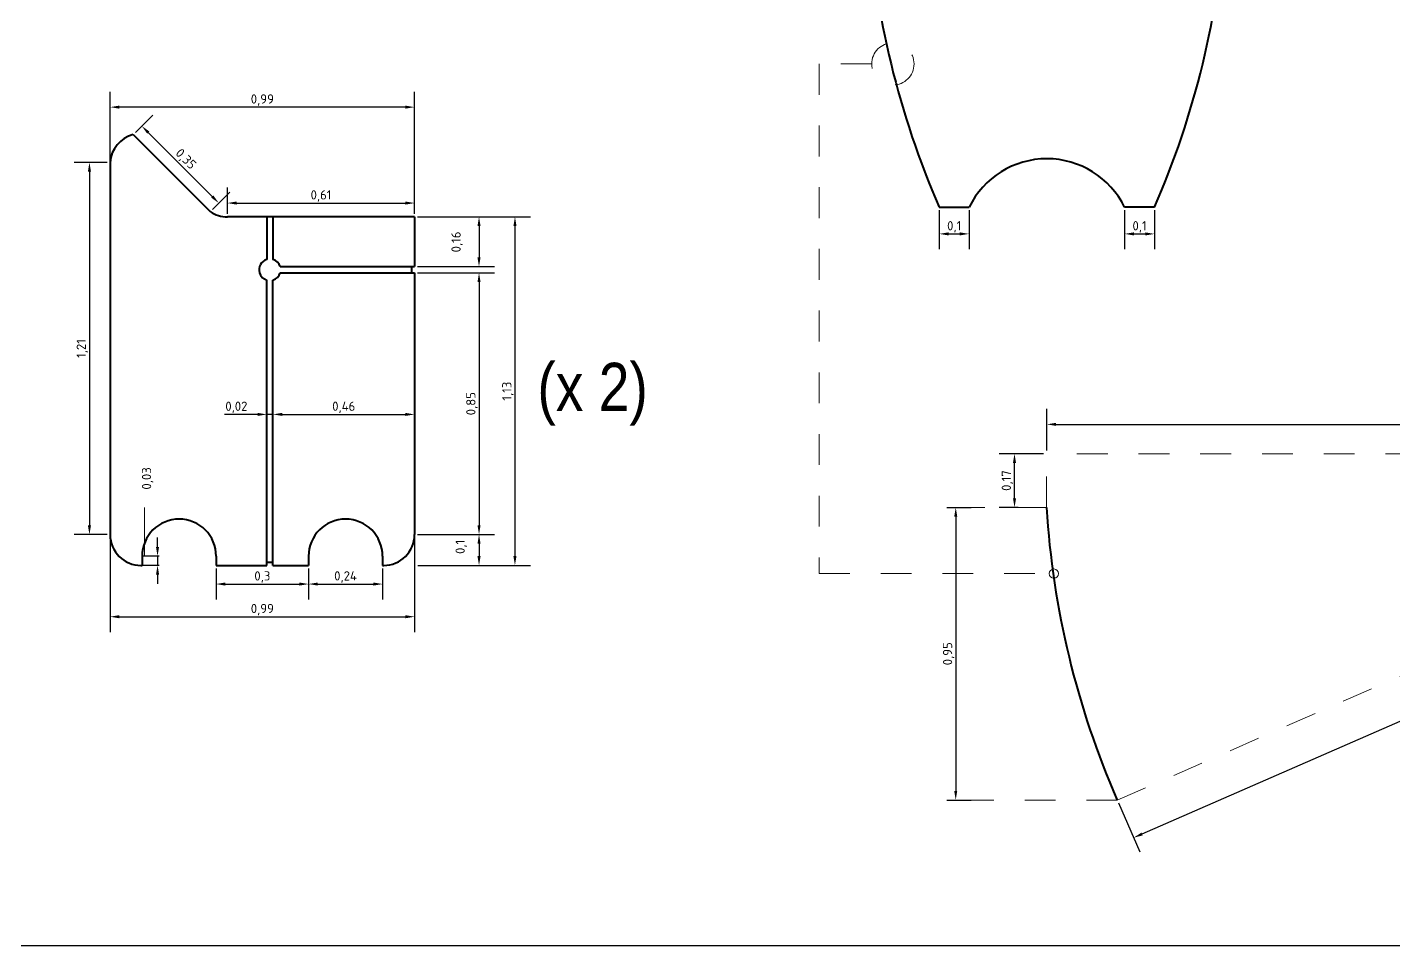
# Model space of a CAD drawing. Header units: millimetres. Extents: x 1077.9 to 1156.3, y 218.3 to 239.8.
# Drawn here: x 1148.218 to 1152.649, y 218.517 to 221.495 of the extents above; entities that cross this region are included whole.
import ezdxf

# ---------------------------------------------------------------- set-up
doc = ezdxf.new("R2010")
doc.units = ezdxf.units.MM
doc.header["$PDMODE"] = 34
doc.linetypes.add('HIDDEN2', pattern=[4.7625, 3.175, -1.5875])
doc.styles.get("Standard").update_dxf_attribs({"font": 'isocpeur.ttf'})
doc.dimstyles.new('ISO-25', dxfattribs={"dimtxt": 0.03, "dimasz": 0.03, "dimexe": 0.05, "dimexo": 0.01, "dimgap": 0.005, "dimtad": 1, "dimtxsty": 'Standard', "dimcen": 0.1, "dimadec": 0, "dimazin": 0, "dimtfac": 1, "dimtmove": 0, "dimatfit": 3, "dimfxl": 1, "dimarcsym": 0})

# ---------------------------------------------------------------- blocks, each defined once
blk = doc.blocks.new('*D101')
at = {"color": 0, "lineweight": -2, "transparency": 16777216}
for p, q in [((1151.5239, 220.1225), (1151.5239, 220.2575)), ((1154.3218, 220.1225), (1154.3218, 220.2575)), ((1151.5539, 220.2075), (1154.2918, 220.2075))]:
    blk.add_line(p, q, dxfattribs=at)
at = {"color": 0, "transparency": 16777216}
for points in [[(1151.5539, 220.2125), (1151.5539, 220.2025), (1151.5239, 220.2075)], [(1154.2918, 220.2125), (1154.2918, 220.2025), (1154.3218, 220.2075)]]:
    blk.add_solid(points, dxfattribs=at)
at = {"layer": 'Defpoints', "color": 0, "transparency": 16777216}
for p in [(1154.3218, 220.2075), (1151.5239, 220.1125), (1154.3218, 220.1125)]:
    blk.add_point(p, dxfattribs=at)
at = {"color": 0, "lineweight": 5, "transparency": 16777216, "insert": (1152.9228, 220.2305), "char_height": 0.03, "attachment_point": 5}
blk.add_mtext('2,8', dxfattribs=at)
blk = doc.blocks.new('*D102')
at = {"color": 0, "lineweight": -2, "transparency": 16777216}
for p, q in [((1154.3258, 220.1033), (1154.3951, 219.9447)), ((1151.833, 218.8794), (1154.3476, 219.9785)), ((1151.7563, 218.9801), (1151.8256, 218.8215))]:
    blk.add_line(p, q, dxfattribs=at)
at = {"color": 0, "transparency": 16777216}
for points in [[(1154.3456, 219.9831), (1154.3496, 219.974), (1154.3751, 219.9906)], [(1151.831, 218.8839), (1151.835, 218.8748), (1151.8056, 218.8673)]]:
    blk.add_solid(points, dxfattribs=at)
at = {"layer": 'Defpoints', "color": 0, "transparency": 16777216}
for p in [(1154.3218, 220.1125), (1154.3751, 219.9906), (1151.7523, 218.9892)]:
    blk.add_point(p, dxfattribs=at)
at = {"color": 0, "lineweight": 5, "transparency": 16777216, "insert": (1153.0811, 219.45), "char_height": 0.03, "attachment_point": 5, "rotation": 23.6115}
blk.add_mtext('2,8', dxfattribs=at)
blk = doc.blocks.new('*D99')
at = {"color": 0, "lineweight": -2, "transparency": 16777216}
for p, q in [((1151.5129, 220.1125), (1151.3693, 220.1125)), ((1151.4193, 219.9681), (1151.4193, 220.0825)), ((1151.4311, 219.9381), (1151.3693, 219.9381))]:
    blk.add_line(p, q, dxfattribs=at)
at = {"color": 0, "transparency": 16777216}
for points in [[(1151.4143, 220.0825), (1151.4243, 220.0825), (1151.4193, 220.1125)], [(1151.4143, 219.9681), (1151.4243, 219.9681), (1151.4193, 219.9381)]]:
    blk.add_solid(points, dxfattribs=at)
at = {"layer": 'Defpoints', "color": 0, "transparency": 16777216}
for p in [(1151.4193, 220.1125), (1151.5229, 220.1125), (1151.4411, 219.9381)]:
    blk.add_point(p, dxfattribs=at)
at = {"color": 0, "lineweight": 5, "transparency": 16777216, "insert": (1151.3963, 220.0253), "char_height": 0.03, "attachment_point": 5, "rotation": 90}
blk.add_mtext('0,17', dxfattribs=at)
blk = doc.blocks.new('*D103')
at = {"color": 0, "lineweight": -2, "transparency": 16777216}
for p, q in [((1151.1994, 219.9381), (1151.2787, 219.9381)), ((1151.2287, 219.9081), (1151.2287, 219.0192)), ((1151.1994, 218.9892), (1151.2787, 218.9892))]:
    blk.add_line(p, q, dxfattribs=at)
at = {"color": 0, "transparency": 16777216}
for points in [[(1151.2237, 219.9081), (1151.2337, 219.9081), (1151.2287, 219.9381)], [(1151.2237, 219.0192), (1151.2337, 219.0192), (1151.2287, 218.9892)]]:
    blk.add_solid(points, dxfattribs=at)
at = {"layer": 'Defpoints', "color": 0, "transparency": 16777216}
for p in [(1151.1894, 219.9381), (1151.1894, 218.9892), (1151.2287, 218.9892)]:
    blk.add_point(p, dxfattribs=at)
at = {"color": 0, "lineweight": 5, "transparency": 16777216, "insert": (1151.2057, 219.4637), "char_height": 0.03, "attachment_point": 5, "rotation": 90}
blk.add_mtext('0,95', dxfattribs=at)
blk = doc.blocks.new('*D113')
at = {"color": 0, "lineweight": -2, "transparency": 16777216}
for p, q in [((1151.1753, 220.9018), (1151.1753, 220.7751)), ((1151.272, 220.9018), (1151.272, 220.7751)), ((1151.2053, 220.8251), (1151.242, 220.8251))]:
    blk.add_line(p, q, dxfattribs=at)
at = {"color": 0, "transparency": 16777216}
for points in [[(1151.2053, 220.8301), (1151.2053, 220.8201), (1151.1753, 220.8251)], [(1151.242, 220.8301), (1151.242, 220.8201), (1151.272, 220.8251)]]:
    blk.add_solid(points, dxfattribs=at)
at = {"layer": 'Defpoints', "color": 0, "transparency": 16777216}
for p in [(1151.1753, 220.9118), (1151.272, 220.9118), (1151.272, 220.8251)]:
    blk.add_point(p, dxfattribs=at)
at = {"color": 0, "lineweight": 5, "transparency": 16777216, "insert": (1151.2237, 220.8481), "char_height": 0.03, "attachment_point": 5}
blk.add_mtext('0,1', dxfattribs=at)
blk = doc.blocks.new('*D100')
at = {"color": 0, "lineweight": -2, "transparency": 16777216}
for p, q in [((1151.7764, 220.9018), (1151.7764, 220.7751)), ((1151.8731, 220.9018), (1151.8731, 220.7751)), ((1151.8064, 220.8251), (1151.8431, 220.8251))]:
    blk.add_line(p, q, dxfattribs=at)
at = {"color": 0, "transparency": 16777216}
for points in [[(1151.8064, 220.8301), (1151.8064, 220.8201), (1151.7764, 220.8251)], [(1151.8431, 220.8301), (1151.8431, 220.8201), (1151.8731, 220.8251)]]:
    blk.add_solid(points, dxfattribs=at)
at = {"layer": 'Defpoints', "color": 0, "transparency": 16777216}
for p in [(1151.7764, 220.9118), (1151.8731, 220.9118), (1151.8731, 220.8251)]:
    blk.add_point(p, dxfattribs=at)
at = {"color": 0, "lineweight": 5, "transparency": 16777216, "insert": (1151.8247, 220.8481), "char_height": 0.03, "attachment_point": 5}
blk.add_mtext('0,1', dxfattribs=at)
blk = doc.blocks.new('*D135')
at = {"color": 0, "lineweight": -2, "transparency": 16777216}
for p, q in [((1149.4839, 220.8803), (1149.733, 220.8803)), ((1149.683, 220.8503), (1149.683, 220.7489)), ((1149.4839, 220.7189), (1149.733, 220.7189))]:
    blk.add_line(p, q, dxfattribs=at)
at = {"color": 0, "transparency": 16777216}
for points in [[(1149.678, 220.8503), (1149.688, 220.8503), (1149.683, 220.8803)], [(1149.678, 220.7489), (1149.688, 220.7489), (1149.683, 220.7189)]]:
    blk.add_solid(points, dxfattribs=at)
at = {"layer": 'Defpoints', "color": 0, "transparency": 16777216}
for p in [(1149.4739, 220.8803), (1149.4739, 220.7189), (1149.683, 220.7189)]:
    blk.add_point(p, dxfattribs=at)
at = {"color": 0, "lineweight": 5, "transparency": 16777216, "insert": (1149.612, 220.7989), "char_height": 0.03, "attachment_point": 5, "rotation": 90}
blk.add_mtext('0,16', dxfattribs=at)
blk = doc.blocks.new('*D136')
at = {"color": 0, "lineweight": -2, "transparency": 16777216}
for p, q in [((1149.4839, 220.699), (1149.733, 220.699)), ((1149.683, 220.669), (1149.683, 219.8802)), ((1149.4839, 219.8502), (1149.733, 219.8502))]:
    blk.add_line(p, q, dxfattribs=at)
at = {"color": 0, "transparency": 16777216}
for points in [[(1149.678, 220.669), (1149.688, 220.669), (1149.683, 220.699)], [(1149.678, 219.8802), (1149.688, 219.8802), (1149.683, 219.8502)]]:
    blk.add_solid(points, dxfattribs=at)
at = {"layer": 'Defpoints', "color": 0, "transparency": 16777216}
for p in [(1149.4739, 220.699), (1149.4739, 219.8502), (1149.683, 219.8502)]:
    blk.add_point(p, dxfattribs=at)
at = {"color": 0, "lineweight": 5, "transparency": 16777216, "insert": (1149.66, 220.2746), "char_height": 0.03, "attachment_point": 5, "rotation": 90}
blk.add_mtext('0,85', dxfattribs=at)
blk = doc.blocks.new('*D130')
at = {"color": 0, "lineweight": -2, "transparency": 16777216}
for p, q in [((1149.4839, 219.8502), (1149.733, 219.8502)), ((1149.683, 219.8202), (1149.683, 219.7802)), ((1149.4843, 219.7502), (1149.733, 219.7502))]:
    blk.add_line(p, q, dxfattribs=at)
at = {"color": 0, "transparency": 16777216}
for points in [[(1149.678, 219.8202), (1149.688, 219.8202), (1149.683, 219.8502)], [(1149.678, 219.7802), (1149.688, 219.7802), (1149.683, 219.7502)]]:
    blk.add_solid(points, dxfattribs=at)
at = {"layer": 'Defpoints', "color": 0, "transparency": 16777216}
for p in [(1149.4739, 219.8502), (1149.4743, 219.7502), (1149.683, 219.7502)]:
    blk.add_point(p, dxfattribs=at)
at = {"color": 0, "lineweight": 5, "transparency": 16777216, "insert": (1149.6253, 219.8102), "char_height": 0.03, "attachment_point": 5, "rotation": 90}
blk.add_mtext('0,1', dxfattribs=at)
blk = doc.blocks.new('*D131')
at = {"color": 0, "lineweight": -2, "transparency": 16777216}
for p, q in [((1148.6406, 219.8102), (1148.6406, 219.8402)), ((1148.6464, 219.7802), (1148.5906, 219.7802)), ((1148.6464, 219.7502), (1148.5906, 219.7502)), ((1148.6406, 219.7802), (1148.6406, 219.7502)), ((1148.6406, 219.7202), (1148.6406, 219.6902))]:
    blk.add_line(p, q, dxfattribs=at)
at = {"color": 0, "transparency": 16777216}
for points in [[(1148.6356, 219.8102), (1148.6456, 219.8102), (1148.6406, 219.7802)], [(1148.6356, 219.7202), (1148.6456, 219.7202), (1148.6406, 219.7502)]]:
    blk.add_solid(points, dxfattribs=at)
at = {"layer": 'Defpoints', "color": 0, "transparency": 16777216}
for p in [(1148.6406, 219.7502), (1148.6564, 219.7802), (1148.6564, 219.7502)]:
    blk.add_point(p, dxfattribs=at)
at = {"color": 0, "lineweight": 5, "transparency": 16777216, "insert": (1148.6085, 220.0322), "char_height": 0.03, "attachment_point": 5, "rotation": 90}
blk.add_mtext('0,03', dxfattribs=at)
blk = doc.blocks.new('*D132')
at = {"color": 0, "lineweight": -2, "transparency": 16777216}
for p, q in [((1149.4839, 220.8803), (1149.8495, 220.8803)), ((1149.7995, 220.8503), (1149.7995, 219.7802)), ((1149.4843, 219.7502), (1149.8495, 219.7502))]:
    blk.add_line(p, q, dxfattribs=at)
at = {"color": 0, "transparency": 16777216}
for points in [[(1149.7945, 220.8503), (1149.8045, 220.8503), (1149.7995, 220.8803)], [(1149.7945, 219.7802), (1149.8045, 219.7802), (1149.7995, 219.7502)]]:
    blk.add_solid(points, dxfattribs=at)
at = {"layer": 'Defpoints', "color": 0, "transparency": 16777216}
for p in [(1149.4739, 220.8803), (1149.4743, 219.7502), (1149.7995, 219.7502)]:
    blk.add_point(p, dxfattribs=at)
at = {"color": 0, "lineweight": 5, "transparency": 16777216, "insert": (1149.7765, 220.3152), "char_height": 0.03, "attachment_point": 5, "rotation": 90}
blk.add_mtext('1,13', dxfattribs=at)
blk = doc.blocks.new('*D133')
at = {"color": 0, "lineweight": -2, "transparency": 16777216}
for p, q in [((1148.8306, 219.7402), (1148.8306, 219.6397)), ((1149.1302, 219.7402), (1149.1302, 219.6397)), ((1148.8606, 219.6897), (1149.1002, 219.6897))]:
    blk.add_line(p, q, dxfattribs=at)
at = {"color": 0, "transparency": 16777216}
for points in [[(1148.8606, 219.6947), (1148.8606, 219.6847), (1148.8306, 219.6897)], [(1149.1002, 219.6947), (1149.1002, 219.6847), (1149.1302, 219.6897)]]:
    blk.add_solid(points, dxfattribs=at)
at = {"layer": 'Defpoints', "color": 0, "transparency": 16777216}
for p in [(1148.8306, 219.7502), (1149.1302, 219.7502), (1149.1302, 219.6897)]:
    blk.add_point(p, dxfattribs=at)
at = {"color": 0, "lineweight": 5, "transparency": 16777216, "insert": (1148.9804, 219.7127), "char_height": 0.03, "attachment_point": 5}
blk.add_mtext('0,3', dxfattribs=at)
blk = doc.blocks.new('*D139')
at = {"color": 0, "lineweight": -2, "transparency": 16777216}
for p, q in [((1149.1302, 219.7402), (1149.1302, 219.6397)), ((1149.3702, 219.7402), (1149.3702, 219.6397)), ((1149.1602, 219.6897), (1149.3402, 219.6897))]:
    blk.add_line(p, q, dxfattribs=at)
at = {"color": 0, "transparency": 16777216}
for points in [[(1149.1602, 219.6947), (1149.1602, 219.6847), (1149.1302, 219.6897)], [(1149.3402, 219.6947), (1149.3402, 219.6847), (1149.3702, 219.6897)]]:
    blk.add_solid(points, dxfattribs=at)
at = {"layer": 'Defpoints', "color": 0, "transparency": 16777216}
for p in [(1149.1302, 219.7502), (1149.3702, 219.7502), (1149.3702, 219.6897)]:
    blk.add_point(p, dxfattribs=at)
at = {"color": 0, "lineweight": 5, "transparency": 16777216, "insert": (1149.2502, 219.7127), "char_height": 0.03, "attachment_point": 5}
blk.add_mtext('0,24', dxfattribs=at)
blk = doc.blocks.new('*D140')
at = {"color": 0, "lineweight": -2, "transparency": 16777216}
for p, q in [((1148.4869, 219.8402), (1148.4869, 219.5338)), ((1149.4739, 219.8402), (1149.4739, 219.5338)), ((1148.5169, 219.5838), (1149.4439, 219.5838))]:
    blk.add_line(p, q, dxfattribs=at)
at = {"color": 0, "transparency": 16777216}
for points in [[(1148.5169, 219.5888), (1148.5169, 219.5788), (1148.4869, 219.5838)], [(1149.4439, 219.5888), (1149.4439, 219.5788), (1149.4739, 219.5838)]]:
    blk.add_solid(points, dxfattribs=at)
at = {"layer": 'Defpoints', "color": 0, "transparency": 16777216}
for p in [(1148.4869, 219.8502), (1149.4739, 219.8502), (1149.4739, 219.5838)]:
    blk.add_point(p, dxfattribs=at)
at = {"color": 0, "lineweight": 5, "transparency": 16777216, "insert": (1148.9804, 219.6068), "char_height": 0.03, "attachment_point": 5}
blk.add_mtext('0,99', dxfattribs=at)
blk = doc.blocks.new('*D141')
at = {"color": 0, "lineweight": -2, "transparency": 16777216}
for p, q in [((1148.4769, 221.0567), (1148.3698, 221.0567)), ((1148.4198, 221.0267), (1148.4198, 219.8802)), ((1148.4769, 219.8502), (1148.3698, 219.8502))]:
    blk.add_line(p, q, dxfattribs=at)
at = {"color": 0, "transparency": 16777216}
for points in [[(1148.4148, 221.0267), (1148.4248, 221.0267), (1148.4198, 221.0567)], [(1148.4148, 219.8802), (1148.4248, 219.8802), (1148.4198, 219.8502)]]:
    blk.add_solid(points, dxfattribs=at)
at = {"layer": 'Defpoints', "color": 0, "transparency": 16777216}
for p in [(1148.4869, 221.0567), (1148.4198, 219.8502), (1148.4869, 219.8502)]:
    blk.add_point(p, dxfattribs=at)
at = {"color": 0, "lineweight": 5, "transparency": 16777216, "insert": (1148.3968, 220.4534), "char_height": 0.03, "attachment_point": 5, "rotation": 90}
blk.add_mtext('1,21', dxfattribs=at)
blk = doc.blocks.new('*D142')
at = {"color": 0, "lineweight": -2, "transparency": 16777216}
for p, q in [((1148.5688, 221.1541), (1148.6249, 221.2101)), ((1148.6107, 221.1536), (1148.8179, 220.9464)), ((1148.8184, 220.9045), (1148.8745, 220.9605))]:
    blk.add_line(p, q, dxfattribs=at)
at = {"color": 0, "transparency": 16777216}
for points in [[(1148.6143, 221.1571), (1148.6072, 221.15), (1148.5895, 221.1748)], [(1148.8214, 220.9499), (1148.8143, 220.9429), (1148.8391, 220.9252)]]:
    blk.add_solid(points, dxfattribs=at)
at = {"layer": 'Defpoints', "color": 0, "transparency": 16777216}
for p in [(1148.5617, 221.147), (1148.8113, 220.8974), (1148.8391, 220.9252)]:
    blk.add_point(p, dxfattribs=at)
at = {"color": 0, "lineweight": 5, "transparency": 16777216, "insert": (1148.7306, 221.0663), "char_height": 0.03, "attachment_point": 5, "rotation": 315}
blk.add_mtext('0,35', dxfattribs=at)
blk = doc.blocks.new('*D144')
at = {"color": 0, "lineweight": -2, "transparency": 16777216}
for p, q in [((1148.8673, 220.8903), (1148.8673, 220.9751)), ((1149.4739, 220.8903), (1149.4739, 220.9751)), ((1148.8973, 220.9251), (1149.4439, 220.9251))]:
    blk.add_line(p, q, dxfattribs=at)
at = {"color": 0, "transparency": 16777216}
for points in [[(1148.8973, 220.9301), (1148.8973, 220.9201), (1148.8673, 220.9251)], [(1149.4439, 220.9301), (1149.4439, 220.9201), (1149.4739, 220.9251)]]:
    blk.add_solid(points, dxfattribs=at)
at = {"layer": 'Defpoints', "color": 0, "transparency": 16777216}
for p in [(1149.4739, 220.9251), (1148.8673, 220.8803), (1149.4739, 220.8803)]:
    blk.add_point(p, dxfattribs=at)
at = {"color": 0, "lineweight": 5, "transparency": 16777216, "insert": (1149.1706, 220.9481), "char_height": 0.03, "attachment_point": 5}
blk.add_mtext('0,61', dxfattribs=at)
blk = doc.blocks.new('*D145')
at = {"color": 0, "lineweight": -2, "transparency": 16777216}
for p, q in [((1148.4869, 220.8903), (1148.4869, 221.2861)), ((1149.4739, 220.8903), (1149.4739, 221.2861)), ((1149.4439, 221.2361), (1148.5169, 221.2361))]:
    blk.add_line(p, q, dxfattribs=at)
at = {"color": 0, "transparency": 16777216}
for points in [[(1148.5169, 221.2411), (1148.5169, 221.2311), (1148.4869, 221.2361)], [(1149.4439, 221.2411), (1149.4439, 221.2311), (1149.4739, 221.2361)]]:
    blk.add_solid(points, dxfattribs=at)
at = {"layer": 'Defpoints', "color": 0, "transparency": 16777216}
for p in [(1148.4869, 221.2361), (1148.4869, 220.8803), (1149.4739, 220.8803)]:
    blk.add_point(p, dxfattribs=at)
at = {"color": 0, "lineweight": 5, "transparency": 16777216, "insert": (1148.9804, 221.2591), "char_height": 0.03, "attachment_point": 5}
blk.add_mtext('0,99', dxfattribs=at)
blk = doc.blocks.new('*D147')
at = {"color": 0, "lineweight": -2, "transparency": 16777216}
for p, q in [((1148.995, 220.2228), (1148.995, 220.2898)), ((1149.0149, 220.2228), (1149.0149, 220.2898)), ((1148.965, 220.2398), (1148.8575, 220.2398)), ((1149.0149, 220.2398), (1148.995, 220.2398)), ((1149.0449, 220.2398), (1149.0749, 220.2398))]:
    blk.add_line(p, q, dxfattribs=at)
at = {"color": 0, "transparency": 16777216}
for points in [[(1148.965, 220.2448), (1148.965, 220.2348), (1148.995, 220.2398)], [(1149.0449, 220.2448), (1149.0449, 220.2348), (1149.0149, 220.2398)]]:
    blk.add_solid(points, dxfattribs=at)
at = {"layer": 'Defpoints', "color": 0, "transparency": 16777216}
for p in [(1148.995, 220.2398), (1148.995, 220.2128), (1149.0149, 220.2128)]:
    blk.add_point(p, dxfattribs=at)
at = {"color": 0, "lineweight": 5, "transparency": 16777216, "insert": (1148.8962, 220.2628), "char_height": 0.03, "attachment_point": 5}
blk.add_mtext('0,02', dxfattribs=at)
blk = doc.blocks.new('*D148')
at = {"color": 0, "lineweight": -2, "transparency": 16777216}
for p, q in [((1149.0149, 220.2498), (1149.0149, 220.2898)), ((1149.0449, 220.2398), (1149.4439, 220.2398)), ((1149.4739, 220.2298), (1149.4739, 220.1898))]:
    blk.add_line(p, q, dxfattribs=at)
at = {"color": 0, "transparency": 16777216}
for points in [[(1149.0449, 220.2448), (1149.0449, 220.2348), (1149.0149, 220.2398)], [(1149.4439, 220.2448), (1149.4439, 220.2348), (1149.4739, 220.2398)]]:
    blk.add_solid(points, dxfattribs=at)
at = {"layer": 'Defpoints', "color": 0, "transparency": 16777216}
for p in [(1149.0149, 220.2398), (1149.4739, 220.2398), (1149.4739, 220.2398)]:
    blk.add_point(p, dxfattribs=at)
at = {"color": 0, "lineweight": 5, "transparency": 16777216, "insert": (1149.2444, 220.2628), "char_height": 0.03, "attachment_point": 5}
blk.add_mtext('0,46', dxfattribs=at)
blk = doc.blocks.new('*D185')
at = {"color": 0, "lineweight": -2, "transparency": 16777216}
blk.add_arc((1154.3218, 220.1125), 0.6405, 182.684, 200.9275, dxfattribs=at)
at = {"color": 0, "transparency": 16777216}
for points in [[(1153.677, 220.0823), (1153.687, 220.0826), (1153.6813, 220.1125)], [(1153.7282, 219.8856), (1153.7189, 219.8818), (1153.7349, 219.8559)]]:
    blk.add_solid(points, dxfattribs=at)
at = {"layer": 'Defpoints', "color": 0, "transparency": 16777216}
for p in [(1151.5239, 220.1125), (1154.3218, 220.1125), (1154.3218, 220.1125), (1153.6873, 220.0248), (1151.7523, 218.9892)]:
    blk.add_point(p, dxfattribs=at)
at = {"color": 0, "lineweight": 5, "transparency": 16777216, "insert": (1153.7144, 219.9855), "char_height": 0.03, "attachment_point": 5, "rotation": 281.8058}
blk.add_mtext('24°', dxfattribs=at)

msp = doc.modelspace()

# ---------------------------------------------------------------- linework, layer by layer
at = {"color": 1, "linetype": 'HIDDEN2', "lineweight": 5, "ltscale": 0.01}
for p, q in [((1150.9561, 221.3762), (1150.7857, 221.3762)), ((1150.7857, 221.3762), (1150.7857, 219.7235)), ((1150.7857, 219.7235), (1151.5318, 219.7235))]:
    msp.add_line(p, q, dxfattribs=at)
at = {"color": 4, "lineweight": 40}
for p, q in [((1148.5617, 221.147), (1148.8113, 220.8974)), ((1148.4869, 221.0567), (1148.4869, 219.8502)), ((1151.1753, 220.9118), (1151.272, 220.9118)), ((1151.8731, 220.9118), (1151.7764, 220.9118)), ((1149.4739, 220.8803), (1148.8673, 220.8803)), ((1148.995, 220.8803), (1148.995, 220.7425)), ((1149.0149, 220.8803), (1149.0149, 220.7425)), ((1149.4739, 220.8803), (1149.4739, 220.7189)), ((1149.0385, 220.7189), (1149.4739, 220.7189)), ((1149.4639, 220.7189), (1149.4639, 220.699)), ((1148.995, 219.7502), (1148.995, 220.6754)), ((1149.0149, 219.7502), (1149.0149, 220.6754)), ((1149.0385, 220.699), (1149.4739, 220.699)), ((1149.4739, 220.699), (1149.4739, 219.8502)), ((1148.5869, 219.7502), (1148.5906, 219.7502)), ((1148.5906, 219.7802), (1148.5906, 219.7502)), ((1148.8306, 219.7802), (1148.8306, 219.7502)), ((1148.8306, 219.7502), (1148.995, 219.7502)), ((1148.995, 219.7602), (1149.0149, 219.7602)), ((1149.0149, 219.7502), (1149.1302, 219.7502)), ((1149.1302, 219.7802), (1149.1302, 219.7502)), ((1149.3702, 219.7802), (1149.3702, 219.7502)), ((1149.3702, 219.7502), (1149.3739, 219.7502))]:
    msp.add_line(p, q, dxfattribs=at)
at = {"color": 1, "linetype": 'HIDDEN2', "lineweight": 5, "ltscale": 0.02}
for p, q in [((1151.5229, 219.9381), (1151.5229, 220.1125)), ((1154.3218, 220.1125), (1151.5239, 220.1125)), ((1151.7523, 218.9892), (1154.3218, 220.1125)), ((1151.5229, 219.9381), (1151.1894, 219.9381)), ((1151.7523, 218.9892), (1151.1894, 218.9892))]:
    msp.add_line(p, q, dxfattribs=at)
at = {"color": 1, "lineweight": 5}
msp.add_line((1148.5985, 219.7802), (1148.5985, 219.9383), dxfattribs=at)
msp.add_lwpolyline([(1145.9972, 218.5172), (1156.3372, 218.5172), (1156.3372, 224.4056), (1145.9972, 224.4056)], close=True)
at = {"color": 1, "linetype": 'HIDDEN2', "lineweight": 5, "ltscale": 0.01}
msp.add_circle((1151.0248, 221.3762), 0.0686, dxfattribs=at)
at = {"color": 1, "lineweight": 5}
msp.add_circle((1151.5469, 219.7235), 0.0151, dxfattribs=at)
at = {"color": 4, "lineweight": 40}
for centre, radius, start, end in [((1153.7448, 222.035), 2.8043, 183.5649, 203.6115), ((1149.3036, 222.035), 2.8043, 336.3885, 356.4351), ((1148.5867, 221.0502), 0.1, 104.4593, 176.2516), ((1151.5242, 220.7876), 0.2811, 26.2244, 153.7756), ((1148.8673, 220.9803), 0.1, 235.9555, 270), ((1149.0049, 220.709), 0.035, 106.5125, 196.5125), ((1149.0049, 220.709), 0.035, 16.5125, 73.4875), ((1149.0049, 220.709), 0.035, 196.5125, 253.4875), ((1149.0049, 220.709), 0.035, 286.5125, 343.4875), ((1154.3218, 220.1125), 2.8043, 183.5649, 203.6115), ((1148.7106, 219.7802), 0.12, 0, 180), ((1149.2502, 219.7802), 0.12, 0, 180), ((1148.5869, 219.8502), 0.1, 180, 270), ((1149.3739, 219.8502), 0.1, 270, 0)]:
    msp.add_arc(centre, radius, start, end, dxfattribs=at)

# ---------------------------------------------------------------- texts
at = {"color": 1, "lineweight": 5, "insert": (1149.8723, 220.407), "char_height": 0.15625, "width": 0.349124, "attachment_point": 1}
msp.add_mtext('{\\fArial Narrow|b0|i0|c0|p34;(x 2)}', dxfattribs=at)

# ---------------------------------------------------------------- dimensions: what is measured, and where the dimension line sits
at = {"color": 1, "lineweight": 5}
for base, p1, p2, picture, middle in [((1148.4869, 221.2361), (1149.4739, 220.8803), (1148.4869, 220.8803), '*D145', (1148.9804, 221.2591)), ((1149.4739, 220.9251), (1148.8673, 220.8803), (1149.4739, 220.8803), '*D144', (1149.1706, 220.9481)), ((1151.272, 220.8251), (1151.1753, 220.9118), (1151.272, 220.9118), '*D113', (1151.2237, 220.8481)), ((1151.8731, 220.8251), (1151.7764, 220.9118), (1151.8731, 220.9118), '*D100', (1151.8247, 220.8481)), ((1148.995, 220.2398), (1149.0149, 220.2128), (1148.995, 220.2128), '*D147', (1148.8962, 220.2628)), ((1149.4739, 220.2398), (1149.0149, 220.2398), (1149.4739, 220.2398), '*D148', (1149.2444, 220.2628)), ((1154.3218, 220.2075), (1151.5239, 220.1125), (1154.3218, 220.1125), '*D101', (1152.9228, 220.2305)), ((1149.4739, 219.5838), (1148.4869, 219.8502), (1149.4739, 219.8502), '*D140', (1148.9804, 219.6068)), ((1149.1302, 219.6897), (1148.8306, 219.7502), (1149.1302, 219.7502), '*D133', (1148.9804, 219.7127)), ((1149.3702, 219.6897), (1149.1302, 219.7502), (1149.3702, 219.7502), '*D139', (1149.2502, 219.7127))]:
    dim = msp.add_linear_dim(base=base, p1=p1, p2=p2, dimstyle='ISO-25', dxfattribs=at)
    dim.commit()
    dim.dimension.update_dxf_attribs({"geometry": picture, "text_midpoint": middle})
for p1, p2, distance, picture, middle in [((1148.5617, 221.147), (1148.8113, 220.8974), 0.0393, '*D142', (1148.7306, 221.0663)), ((1151.7523, 218.9892), (1154.3218, 220.1125), -0.133, '*D102', (1153.0811, 219.45))]:
    dim = msp.add_aligned_dim(p1=p1, p2=p2, distance=distance, dimstyle='ISO-25', dxfattribs=at)
    dim.commit()
    dim.dimension.update_dxf_attribs({"geometry": picture, "text_midpoint": middle})
for base, p1, p2, picture, middle in [((1148.4198, 219.8502), (1148.4869, 221.0567), (1148.4869, 219.8502), '*D141', (1148.3968, 220.4534)), ((1149.7995, 219.7502), (1149.4739, 220.8803), (1149.4743, 219.7502), '*D132', (1149.7765, 220.3152)), ((1149.683, 219.8502), (1149.4739, 220.699), (1149.4739, 219.8502), '*D136', (1149.66, 220.2746)), ((1151.4193, 220.1125), (1151.4411, 219.9381), (1151.5229, 220.1125), '*D99', (1151.3963, 220.0253)), ((1151.2287, 218.9892), (1151.1894, 219.9381), (1151.1894, 218.9892), '*D103', (1151.2057, 219.4637))]:
    dim = msp.add_linear_dim(base=base, p1=p1, p2=p2, angle=90, dimstyle='ISO-25', dxfattribs=at)
    dim.commit()
    dim.dimension.update_dxf_attribs({"geometry": picture, "text_midpoint": middle})
for base, p1, p2, picture, middle in [((1149.683, 220.7189), (1149.4739, 220.8803), (1149.4739, 220.7189), '*D135', (1149.612, 220.7989)), ((1148.6406, 219.7502), (1148.6564, 219.7802), (1148.6564, 219.7502), '*D131', (1148.6085, 220.0322)), ((1149.683, 219.7502), (1149.4739, 219.8502), (1149.4743, 219.7502), '*D130', (1149.6253, 219.8102))]:
    dim = msp.add_linear_dim(base=base, p1=p1, p2=p2, angle=90, dimstyle='ISO-25', override={"dimtmove": 2}, dxfattribs=at)
    dim.commit()
    dim.dimension.update_dxf_attribs({"geometry": picture, "text_midpoint": middle, "dimtype": 160})
dim = msp.add_angular_dim_2l(base=(1153.6873, 220.0248), line1=((1151.7523, 218.9892), (1154.3218, 220.1125)), line2=((1154.3218, 220.1125), (1151.5239, 220.1125)), dimstyle='ISO-25', dxfattribs=at)
dim.commit()
dim.dimension.update_dxf_attribs({"geometry": '*D185', "text_midpoint": (1153.7144, 219.9855)})

doc.saveas('drawing.dxf')
